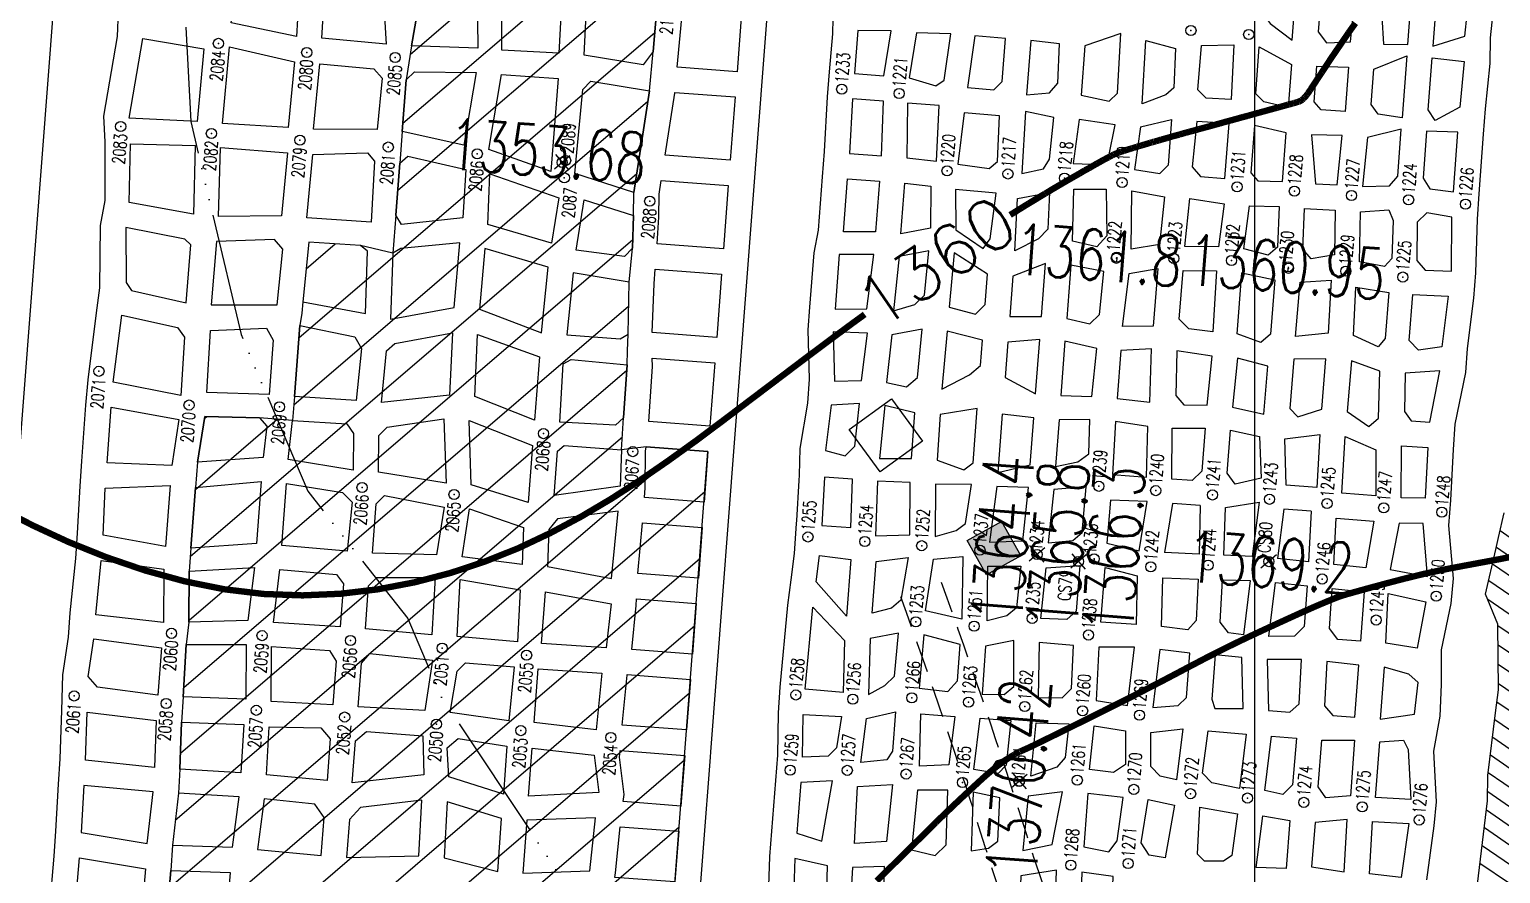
# Model space of a CAD drawing. Header units: inches. Extents: x 10131215 to 10153225, y 3476725 to 3491422.
# Drawn here: x 10139034 to 10140194, y 3485056 to 3485721 of the extents above; entities that cross this region are included whole.
import ezdxf
from ezdxf.enums import TextEntityAlignment as Align

# ---------------------------------------------------------------- set-up
doc = ezdxf.new("R2010")
doc.units = ezdxf.units.IN
doc.header["$LTSCALE"] = 100
doc.header["$MEASUREMENT"] = 0
doc.header["$PDMODE"] = 32
doc.header["$PDSIZE"] = 8
doc.linetypes.add('DASHED2', pattern=[0.375, 0.25, -0.125])
doc.linetypes.add('STREAM', pattern=[1.5, 1, -0.125, 0, -0.125, 0, -0.125, 0, -0.125])
doc.layers.get('0').update_dxf_attribs({"color": 60, "linetype": 'CONTINUOUS'})
for name, color, linetype in [('BUILDINGS', 7, 'CONTINUOUS'), ('ELEVATIONS-UPEER MASON-CONTOURS', 175, 'CONTINUOUS'), ('ELEVATIONS-UPPER MASON-SPOT', 175, 'CONTINUOUS'), ('GRID COORDINATES-VA SOUTH NAD27', 252, 'CONTINUOUS'), ('MINE WORKINGS-ADVANCED-SURVEYED', 7, 'CONTINUOUS'), ('MINE WORKINGS-RETREAT AREA', 4, 'CONTINUOUS'), ('ROADS', 34, 'DASHED2'), ('SPADS-CONTROL SURVEY-LABELS', 230, 'CONTINUOUS'), ('SPADS-CONTROL SURVEY-SYMBOLS', 230, 'CONTINUOUS'), ('SPADS-LABEL', 90, 'CONTINUOUS'), ('SPADS-SYMBOL', 90, 'CONTINUOUS'), ('WATER-SURFACE', 140, 'STREAM')]:
    doc.layers.add(name, color=color, linetype=linetype)
doc.styles.add('LEV', font='SIMPLEX.shx', dxfattribs={"width": 0.7, "height": 40})
doc.styles.add('SP', font='SIMPLEX', dxfattribs={"width": 0.75, "height": 12})

# ---------------------------------------------------------------- blocks, each defined once
blk = doc.blocks.new('*X18')
at = {"color": 0}
for p, q in [((778347.4, 183051.9), (778541.2, 183245.7)), ((778347.4, 182998.9), (778540.7, 183192.1)), ((778348.9, 183106.4), (778400.9, 183158.4)), ((778278.7, 182877.1), (778539.9, 183138.3)), ((778278.7, 182824.1), (778538.6, 183084)), ((778206.5, 182698.8), (778534.2, 183026.5)), ((778209.4, 182648.7), (778535.1, 182974.4)), ((778280.2, 182931.6), (778301.6, 182953.1)), ((778209.3, 182595.5), (778535.8, 182922)), ((778210.7, 182543.9), (778538.3, 182871.6)), ((778210.1, 182437.3), (778585.4, 182812.6)), ((778210.7, 182490.9), (778538.8, 182819)), ((778206.5, 182751.8), (778266.4, 182811.8)), ((778209.2, 182807.6), (778211.3, 182809.7)), ((778210.5, 182384.7), (778606.9, 182781.1)), ((778211.1, 182332.2), (778607, 182728.1)), ((778211.8, 182279.9), (778607, 182675.1)), ((778211.9, 182227), (778607, 182622)), ((778210.9, 182172.9), (778607, 182569)), ((778161.9, 182070.9), (778607, 182516))]:
    blk.add_line(p, q, dxfattribs=at)
blk = doc.blocks.new('*X42')
at = {"color": 0}
for p, q in [((779234.1, 182798.3), (779257.4, 182784.8)), ((779232.1, 182785), (779255.4, 182771.6)), ((779230.1, 182771.7), (779253.4, 182758.3)), ((779228.1, 182758.4), (779257.6, 182741.4)), ((779228.5, 182743.8), (779263.1, 182723.8)), ((779238, 182723.8), (779264.4, 182708.6)), ((779239.3, 182708.6), (779265.8, 182693.4)), ((779240.7, 182693.4), (779267.1, 182678.2)), ((779242, 182678.3), (779267, 182663.8)), ((779241.9, 182663.8), (779266.3, 182649.8)), ((779241.3, 182649.8), (779265.7, 182635.7)), ((779240.7, 182635.7), (779265.1, 182621.6)), ((779240, 182621.6), (779264.4, 182607.6)), ((779239.4, 182607.6), (779265.1, 182592.7)), ((779240.1, 182592.8), (779265.2, 182578.2)), ((779240.2, 182578.3), (779264.6, 182564.2)), ((779239.6, 182564.2), (779264, 182550.1)), ((779238.9, 182550.1), (779263.3, 182536)), ((779238.3, 182536), (779262.7, 182522))]:
    blk.add_line(p, q, dxfattribs=at)
blk = doc.blocks.new('CS')
at = {"layer": 'SPADS-CONTROL SURVEY-SYMBOLS'}
for p, q in [((-5.7, 5.7), (5.7, -5.7)), ((5.7, 5.7), (-5.7, -5.7))]:
    blk.add_line(p, q, dxfattribs=at)
blk.add_circle((0, 0), 4, dxfattribs=at)
blk = doc.blocks.new('SS')
at = {"layer": 'SPADS-CONTROL SURVEY-SYMBOLS'}
blk.add_line((0, 0), (0, -4), dxfattribs=at)
blk.add_circle((0, 0), 4, dxfattribs=at)

msp = doc.modelspace()

# ---------------------------------------------------------------- linework, layer by layer
at = {"layer": 'BUILDINGS'}
for points in [[(10139704.6, 3485372.3), (10139680.3, 3485405.7), (10139713.7, 3485430), (10139738, 3485396.6)], [(10139788.4, 3485291.2), (10139773.3, 3485318.2), (10139800.3, 3485333.3), (10139815.4, 3485306.3)]]:
    msp.add_lwpolyline(points, close=True, dxfattribs=at)
msp.add_solid([(10139773.3, 3485318.2), (10139800.3, 3485333.3), (10139788.4, 3485291.2), (10139815.4, 3485306.3)], dxfattribs=at)
at = {"layer": 'ELEVATIONS-UPEER MASON-CONTOURS', "const_width": 5}
for points in [[(10135978.9, 3483263.2, 0), (10135880.2, 3483248.3, 0.000547)], [(10136147.8, 3483288.5, 0.000001), (10135988.5, 3483264.7, 0.000023)], [(10139638.8, 3483431.7, 0.000001), (10139693.5, 3483463.7, 0.000011)], [(10138804.9, 3484318.7, 0.000002), (10138743.6, 3484310, 0.000372)], [(10137627.4, 3484110.1, -0.000002), (10137623.4, 3484107.9, 0), (10137609.7, 3484100.7, -0.000133)], [(10140079.2, 3485725.8, 0.002396), (10140076.9, 3485722.6, 0.001265), (10140073.7, 3485718.1, 0.001718), (10140071.4, 3485714.7, 0.000933), (10140068.2, 3485710.1, 0.00128), (10140065.9, 3485706.7, 0.000683), (10140062.7, 3485702, 0.000975), (10140060.5, 3485698.8, 0.00047), (10140057.4, 3485694.1, 0.00075), (10140055.5, 3485691.2, 0.000253), (10140052.8, 3485687.1, 0.000384), (10140051, 3485684.4, 0.000257), (10140049.5, 3485682.2, -0.000168), (10140047.2, 3485678.6, -0.000412), (10140046.2, 3485677.1, -0.000209), (10140044.2, 3485674.1, -0.004036), (10140043.4, 3485672.8, -0.002183), (10140041.8, 3485670.6, -0.009868), (10140041.1, 3485669.5, -0.006929), (10140039.9, 3485668.1, -0.018339), (10140039.1, 3485667.2, -0.016088), (10140038.2, 3485666.2, -0.025146), (10140037.4, 3485665.5, -0.026075), (10140036.6, 3485665, -0.021038), (10140035.6, 3485664.4, -0.025273), (10140034.7, 3485664, -0.008767), (10140033.4, 3485663.6, -0.013424), (10140032.5, 3485663.3, -0.000916), (10140030.7, 3485662.8, -0.001869), (10140029.8, 3485662.5, -0.000001), (10140026.8, 3485661.7, -0.000005), (10140026.3, 3485661.6), (10140022.1, 3485660.4, -0.000004), (10140020.2, 3485659.9, -0.000003), (10140017.4, 3485659.1, -0.000005), (10140015.1, 3485658.5, -0.000004), (10140012.1, 3485657.7, -0.000006), (10140009.6, 3485657, -0.000005), (10140006.4, 3485656.1, -0.000006), (10140003.7, 3485655.4, -0.000005), (10140000.4, 3485654.5, -0.000007), (10139997.3, 3485653.6, -0.000007), (10139994.1, 3485652.7, -0.000008), (10139990.5, 3485651.8, -0.00001), (10139987.7, 3485651, -0.000006), (10139984.5, 3485650.1, 0.000003), (10139981.2, 3485649.2, 0.000003), (10139978.5, 3485648.5, 0.000002), (10139974.8, 3485647.5, 0.000025), (10139972.5, 3485646.8, 0.000013), (10139968.4, 3485645.7, 0.000038), (10139965.9, 3485645, 0.000026), (10139962.2, 3485644, 0.000055), (10139959.7, 3485643.3, 0.00004), (10139956.2, 3485642.4, 0.000076), (10139953.8, 3485641.7, 0.000057), (10139950.5, 3485640.8, 0.000105), (10139948.2, 3485640.2, 0.000082), (10139945.3, 3485639.4, 0.000147), (10139943.1, 3485638.8, 0.000124), (10139940.5, 3485638, 0.000196), (10139938.5, 3485637.5, 0.000172), (10139936.2, 3485636.9, 0.000234), (10139934.4, 3485636.4, 0.000217), (10139932.5, 3485635.8, 0.000272), (10139930.8, 3485635.3, 0.000263), (10139929, 3485634.8, 0.000304), (10139927.5, 3485634.4, 0.000305), (10139926, 3485634, 0.000317), (10139924.5, 3485633.5, 0.000333), (10139923.1, 3485633.1, 0.000304), (10139921.7, 3485632.7, 0.000338), (10139920.4, 3485632.4, 0.00026), (10139919, 3485631.9, 0.0003), (10139917.7, 3485631.6, 0.000203), (10139916.4, 3485631.2, 0.00021), (10139915.1, 3485630.8, 0.000193), (10139913.8, 3485630.4, 0.000188), (10139912.4, 3485630, 0.000263), (10139911.1, 3485629.6, 0.00022), (10139909.7, 3485629.2, 0.000334), (10139908.4, 3485628.8, 0.000272), (10139906.9, 3485628.4, 0.000411), (10139905.7, 3485628, 0.000336), (10139904.2, 3485627.5, 0.000516), (10139903, 3485627.2, 0.00042), (10139901.6, 3485626.7, 0.000661), (10139900.5, 3485626.4, 0.000534), (10139899.1, 3485626, 0.000875), (10139898.2, 3485625.7, 0.000566), (10139896.8, 3485625.2, 0.001335), (10139896.1, 3485625, 0.00069), (10139894.7, 3485624.6, 0.002971), (10139893.9, 3485624.3, 0.002122), (10139892.8, 3485623.9, 0.006939), (10139892, 3485623.6, 0.005148), (10139891, 3485623.2, 0.006722), (10139890, 3485622.8, 0.005868), (10139888.8, 3485622.3, 0.004398), (10139887.5, 3485621.6, 0.004552), (10139886.2, 3485621, 0.00252), (10139884.4, 3485620, 0.002961), (10139882.9, 3485619.2, 0.001394), (10139880.4, 3485617.9, 0.001783), (10139878.5, 3485616.8, 0.00076), (10139875.4, 3485615.1, 0.000962), (10139872.9, 3485613.7, 0.000472), (10139869.5, 3485611.7, 0.000442), (10139865.8, 3485609.7, 0.000539), (10139861.9, 3485607.4, 0.000435), (10139857, 3485604.6, 0.000976), (10139852.8, 3485602.2, 0.000666), (10139846.6, 3485598.6, 0.001186), (10139841.5, 3485595.6, 0.000877), (10139834.7, 3485591.5, 0.001313), (10139834.5, 3485591.4, 0.00002), (10139821.5, 3485583.6, 0.00246), (10139816.5, 3485580.5, 0.001292), (10139807.1, 3485574.7)], [(10138738.7, 3484588.5, -0.000001), (10138730.5, 3484585.1, -0.00003)], [(10139736.4, 3483488.8, -0.000003), (10139816.9, 3483535.8, -0.000201)], [(10140250.1, 3485315.5, -0.010002), (10140163.5, 3485298.2, 0.01875), (10140117.5, 3485288.2, 0.006029), (10140072.4, 3485276, 0.027531), (10140062.7, 3485272.7, 0.006446), (10140046, 3485265.7, 0.004613), (10140022.9, 3485255.3, 0.001014), (10140001.4, 3485245.4, 0.002324), (10139992, 3485241, 0.011622), (10139949, 3485219.3, -0.007255), (10139880.2, 3485183.9, -0.00191), (10139825, 3485156.7, -0.011232), (10139815.5, 3485152.4, -0.000633), (10139814.9, 3485152.1, 0.004001), (10139814.8, 3485152.1, 0.0001), (10139814.8, 3485152.1, 0.00399), (10139814.8, 3485152.1, 0.000303), (10139814.8, 3485152.1, 0.000101), (10139814.7, 3485152, 0.000485), (10139814.7, 3485152, 0.000038), (10139814.7, 3485152, 0.006395), (10139814.4, 3485151.9, 0.002445), (10139813.8, 3485151.6, 0.005789), (10139812.7, 3485151, 0.003812), (10139811, 3485150, 0.000884), (10139810.4, 3485149.7, 0.000884), (10139809.7, 3485149.3, 0.003247), (10139808.9, 3485148.8, 0.001591), (10139807.2, 3485147.8, 0.007021), (10139805.8, 3485146.9, 0.004657), (10139803.6, 3485145.5, 0.007954), (10139801.7, 3485144.2, 0.005627), (10139799, 3485142.2, 0.005299), (10139796.2, 3485140.1, 0.00631), (10139793.9, 3485138.2, 0.004183), (10139790.9, 3485135.7, 0.00483), (10139788.3, 3485133.5, 0.001618), (10139784.7, 3485130.3, 0.002125), (10139782, 3485127.8, 0.000888), (10139779.3, 3485125.3, 0.000672), (10139775.8, 3485122.1, 0.002024), (10139766.9, 3485113.8, 0.002122), (10139758.5, 3485105.8, 0.001122), (10139751.8, 3485099.4, 0.002328), (10139748.6, 3485096.2, 0.000136), (10139742.7, 3485090.4, 0.000112), (10139735.6, 3485083.4, 0.0001), (10139721.6, 3485069.6, -0.000239), (10139715.7, 3485063.8, -0.000256), (10139714.3, 3485062.4, -0.000029), (10139701.9, 3485050.2, -0.000284)]]:
    msp.add_lwpolyline(points, format="xyb", dxfattribs=at)
msp.add_lwpolyline([(10139692.5, 3485496.4), (10139683, 3485489.5), (10139663.1, 3485474.8), (10139642.8, 3485459.6), (10139622.3, 3485444.1), (10139601.5, 3485428.4), (10139580.5, 3485412.5), (10139559.2, 3485396.6), (10139537.5, 3485381), (10139515.3, 3485365.7), (10139492.5, 3485351), (10139469, 3485337.1), (10139444.6, 3485324.1), (10139419.4, 3485312.2), (10139393.1, 3485301.7), (10139365.9, 3485292.7), (10139337.9, 3485285.4), (10139309.1, 3485279.9), (10139279.6, 3485276.4), (10139249.5, 3485275.1), (10139218.9, 3485276.2), (10139187.9, 3485279.9), (10139156.6, 3485286.2), (10139125.5, 3485294.7), (10139094.8, 3485305.2), (10139065, 3485317.2), (10139036.7, 3485330.3), (10139010.1, 3485344.1)], dxfattribs=at)
at = {"layer": 'GRID COORDINATES-VA SOUTH NAD27'}
msp.add_line((10140000, 3476730), (10140000, 3490730), dxfattribs=at)
at = {"layer": 'MINE WORKINGS-ADVANCED-SURVEYED'}
for points in [[(10139160.3, 3486444.1), (10139107.5, 3486448.1), (10139101.8, 3486374.6), (10139085.5, 3486161.3), (10139020.9, 3485317.8)], [(10140189, 3485748.9), (10140185.4, 3485714.1), (10140185, 3485694.1), (10140181.4, 3485658.3), (10140179.9, 3485638.3), (10140176.5, 3485591.4), (10140175.1, 3485571.5), (10140173.8, 3485529.1), (10140172.3, 3485509.1), (10140167.2, 3485469.4), (10140165.8, 3485450.5), (10140157.6, 3485410), (10140156.1, 3485390), (10140154, 3485350.1), (10140152.5, 3485330.1), (10140156.1, 3485288.5), (10140154.5, 3485268.6), (10140146.7, 3485232.1), (10140146.7, 3485205), (10140145.8, 3485180), (10140140.6, 3485152.3), (10140142.9, 3485112.5), (10140141.1, 3485093.6), (10140135.2, 3485051)], [(10140185.7, 3484875.7), (10140161.4, 3484892.3), (10140163.5, 3484939.6), (10140165.2, 3484960.9), (10140166.9, 3484973.5), (10140173.2, 3485021.4), (10140174.5, 3485041.2), (10140183.3, 3485113.2), (10140183.6, 3485133.2), (10140189.6, 3485182.6), (10140191.9, 3485200.8), (10140191.4, 3485252.5), (10140181.8, 3485276.1), (10140189.8, 3485311.2), (10140192, 3485320.8), (10140196.4, 3485340)]]:
    msp.add_lwpolyline(points, dxfattribs=at)
at = {"layer": 'MINE WORKINGS-ADVANCED-SURVEYED', "flags": 128}
for points in [[(10139600.9, 3486439.1), (10139669.1, 3486433.9), (10139570.9, 3485151.8), (10139570.6, 3485147.6), (10139554.2, 3484933.4), (10139547.6, 3484847.4), (10139506.5, 3484309.8), (10139486.5, 3484311.4), (10139436.4, 3484315.2)], [(10139050.3, 3485029.7), (10139053.8, 3485069.6), (10139055, 3485089.5), (10139057.3, 3485126.5), (10139058.5, 3485146.4), (10139059.8, 3485184.4), (10139060.5, 3485212.4), (10139065.1, 3485242.3), (10139066.5, 3485261.3), (10139070.8, 3485304.1), (10139072.3, 3485324), (10139074.2, 3485361), (10139075.7, 3485380.9), (10139078.7, 3485424.9), (10139080.5, 3485444.9), (10139087.2, 3485497.5), (10139089.9, 3485517.3), (10139090.3, 3485566.5), (10139094, 3485586.2), (10139094.1, 3485632.4), (10139092.9, 3485652.6), (10139103.8, 3485715.2), (10139104.4, 3485735.2)], [(10139549.3, 3485741), (10139595.7, 3485737.4), (10139591.9, 3485687.5), (10139544.8, 3485691.2)], [(10139544.8, 3485691.2), (10139548.8, 3485735.4), (10139549.3, 3485741)], [(10139667.6, 3485741.5), (10139667.2, 3485717.3), (10139664.4, 3485687.5), (10139662.9, 3485667.6), (10139660.6, 3485624.7), (10139659, 3485604.7), (10139655.8, 3485562.8), (10139652.4, 3485545), (10139649.1, 3485502.2), (10139647.7, 3485484.2), (10139648.7, 3485445.3), (10139647.3, 3485426.4), (10139641.5, 3485390.7), (10139640.9, 3485369.7), (10139640.6, 3485365.7), (10139638.8, 3485334), (10139638.6, 3485331.8), (10139636.8, 3485308.1), (10139634.2, 3485287.3), (10139631.7, 3485267.4), (10139625.7, 3485202.7), (10139624.2, 3485182.7), (10139623.7, 3485149.3), (10139622.1, 3485129.4), (10139619.1, 3485089.5), (10139617.5, 3485069.5), (10139617.5, 3485069.1), (10139616.1, 3485031.2)], [(10139542.9, 3485671.2), (10139590.4, 3485667.6), (10139586.5, 3485617.8), (10139535.3, 3485621.7)], [(10139535.3, 3485621.7), (10139542.9, 3485670.7), (10139542.9, 3485671.2)], [(10139909.7, 3485644.2), (10139905.2, 3485610.5), (10139925.1, 3485607.4)], [(10139909.7, 3485644.2), (10139934.3, 3485649.8), (10139931.6, 3485613.9), (10139925.1, 3485607.4)], [(10139532.2, 3485601.9), (10139585, 3485597.8), (10139581.2, 3485548), (10139528.9, 3485552)], [(10139528.9, 3485552), (10139530.3, 3485573), (10139530.5, 3485591), (10139532.2, 3485601.9)], [(10139527.5, 3485532), (10139579.7, 3485528), (10139575.9, 3485478.2), (10139525, 3485482)], [(10139525, 3485482), (10139526.7, 3485520.4), (10139527.5, 3485532)], [(10139525.1, 3485462), (10139574.3, 3485458.2), (10139570.5, 3485408.4), (10139522.4, 3485412)], [(10139522.4, 3485412), (10139525.3, 3485455.3), (10139525.1, 3485462)], [(10139520.2, 3485392.1), (10139569, 3485388.4), (10139565.9, 3485348.5), (10139519, 3485352.1)], [(10139519, 3485352.1), (10139519.6, 3485359.7), (10139519.8, 3485388.6), (10139520.2, 3485392.1)], [(10139956.9, 3485346), (10139935, 3485347.5), (10139928.8, 3485308.8)], [(10139956.9, 3485346), (10139956, 3485307.6), (10139928.8, 3485308.8)], [(10139997.8, 3485305.8), (10139975.6, 3485306.7), (10139976.9, 3485344.4)], [(10139976.9, 3485344.4), (10140003.3, 3485348.5), (10139997.8, 3485305.8)], [(10140044.3, 3485341.4), (10140022.9, 3485342.9), (10140017.7, 3485304.2)], [(10140044.3, 3485341.4), (10140042.3, 3485301.6), (10140017.7, 3485304.2)], [(10139517.4, 3485332.2), (10139564.4, 3485328.6), (10139561.4, 3485288.7), (10139513.6, 3485292.4)], [(10139513.6, 3485292.4), (10139517.4, 3485332.2)], [(10140087.5, 3485296.9), (10140062.2, 3485299.5), (10140063.9, 3485335.8)], [(10140063.9, 3485335.8), (10140093.6, 3485333.6), (10140087.5, 3485296.9)], [(10139953.8, 3485255.4), (10139947.2, 3485247.9), (10139926.4, 3485250.6), (10139927.3, 3485288.8)], [(10139927.3, 3485288.8), (10139955.2, 3485288), (10139953.8, 3485255.4)], [(10139972.7, 3485254), (10139974.5, 3485287.4), (10139996.3, 3485286.8)], [(10139996.3, 3485286.8), (10139991.1, 3485244.1), (10139979.1, 3485245.5), (10139972.7, 3485254)], [(10140038.9, 3485250.5), (10140031.3, 3485243.1), (10140011, 3485242.6), (10140016.3, 3485285.3)], [(10140016.3, 3485285.3), (10140041.1, 3485282.7), (10140038.9, 3485250.5)], [(10140058.8, 3485248.9), (10140060.9, 3485280.6), (10140086.1, 3485277.9)], [(10139512.7, 3485272.4), (10139559.8, 3485268.8), (10139556.8, 3485228.9), (10139508.9, 3485232.5)], [(10139508.9, 3485232.5), (10139512.5, 3485267), (10139512.7, 3485272.4)], [(10140086.1, 3485277.9), (10140083.2, 3485239), (10140065.2, 3485240.3), (10140058.8, 3485248.9)], [(10139505.4, 3485212.8), (10139555.2, 3485208.9), (10139552.2, 3485169.1), (10139501.4, 3485172.9)], [(10139501.4, 3485172.9), (10139505.3, 3485212.3), (10139505.4, 3485212.8)], [(10139502.2, 3485112.7), (10139502.9, 3485118.2), (10139499.3, 3485147.6), (10139499.7, 3485153)], [(10139499.7, 3485153), (10139550.7, 3485149.1), (10139547.6, 3485109.2), (10139502.2, 3485112.7)], [(10139499.8, 3485092.8), (10139546.1, 3485089.3), (10139543, 3485049.4), (10139495.7, 3485053)], [(10139495.7, 3485053), (10139496, 3485056.5), (10139499.8, 3485092.8)]]:
    msp.add_lwpolyline(points, dxfattribs=at)
for points in [[(10139193.4, 3485726), (10139198.6, 3485766.7), (10139248, 3485770.2), (10139244.8, 3485715.3)], [(10139264.7, 3485713.8), (10139268.4, 3485774.7), (10139312.3, 3485761.7), (10139315.3, 3485709.3)], [(10139335.3, 3485707.8), (10139344.2, 3485759.2), (10139387.2, 3485750.1), (10139387.7, 3485706)], [(10140007.9, 3485764.9), (10140006.4, 3485732.9), (10140011.9, 3485725.5), (10140029.4, 3485712.3), (10140033.3, 3485763.2)], [(10140053.3, 3485761.6), (10140049.9, 3485718.8), (10140056.3, 3485710.2), (10140075.4, 3485711.1), (10140080.1, 3485759.8)], [(10140104, 3485758), (10140098.6, 3485752.4), (10140101.3, 3485709.1), (10140120.4, 3485709), (10140123.6, 3485750.9), (10140119, 3485757.2)], [(10139406.6, 3485704.5), (10139406.6, 3485742.6), (10139412.1, 3485748.2), (10139453.5, 3485741), (10139451.5, 3485702.1)], [(10140143.9, 3485755.3), (10140140.3, 3485707.5), (10140165.5, 3485715.6), (10140169, 3485750.4)], [(10139471.4, 3485700.5), (10139472.9, 3485732.5), (10139480.4, 3485737.9), (10139528.8, 3485737.2), (10139525.8, 3485703.4), (10139517.8, 3485693)], [(10139166.5, 3485648.3), (10139112.8, 3485650.8), (10139123.7, 3485713.6), (10139171.8, 3485705.6)], [(10139687, 3485719.9), (10139684.4, 3485686), (10139707.7, 3485684.3), (10139713.3, 3485719.6)], [(10139733.3, 3485718.1), (10139727.6, 3485682.7), (10139748.6, 3485676.3), (10139755.1, 3485680.8), (10139760.5, 3485717.4)], [(10139779.4, 3485715.7), (10139773.6, 3485675), (10139794.3, 3485673.2), (10139800.8, 3485679.8), (10139803.4, 3485713.7)], [(10139823.4, 3485712.2), (10139820.1, 3485669.3), (10139838.1, 3485670.9), (10139844.6, 3485678.4), (10139846, 3485709.4)], [(10139894.2, 3485717.6), (10139865.9, 3485707.9), (10139863, 3485669), (10139885.2, 3485664.2), (10139891.7, 3485670.7)], [(10139913.9, 3485712.1), (10139937.5, 3485705.8), (10139936.2, 3485674.8), (10139929.8, 3485669.2), (10139911.1, 3485662.2)], [(10139238.3, 3485643.7), (10139186.4, 3485646.6), (10139192, 3485707), (10139243.2, 3485695.3)], [(10139983.5, 3485708.6), (10139981.2, 3485665.7), (10139961.7, 3485666.8), (10139955.1, 3485673.3), (10139957.8, 3485708.2)], [(10140028.9, 3485693.3), (10140026.2, 3485659.4), (10140007.1, 3485663.7), (10140000.6, 3485670.2), (10140003.4, 3485707.1)], [(10140119.7, 3485700), (10140116, 3485651.1), (10140097.1, 3485654.2), (10140091.6, 3485661.7), (10140093.8, 3485689.6)], [(10140165, 3485695.5), (10140161.4, 3485659.7), (10140141.9, 3485649.2), (10140136.6, 3485657.6), (10140139.7, 3485698.5)], [(10139308.2, 3485642), (10139258.2, 3485642.2), (10139263.2, 3485693.8), (10139305.8, 3485689.9), (10139312.3, 3485682.4)], [(10139376.6, 3485629.6), (10139328.1, 3485640.4), (10139331.2, 3485681), (10139337.7, 3485687.5), (10139386.2, 3485687)], [(10140073.8, 3485691.1), (10140071.2, 3485656.2), (10140052.2, 3485657.4), (10140046.6, 3485663.8), (10140048.8, 3485691.8)], [(10139445.2, 3485608.9), (10139396.4, 3485626.2), (10139406.2, 3485685.4), (10139450.9, 3485682.1)], [(10139510.6, 3485592.3), (10139464.1, 3485607.3), (10139470.3, 3485673.5), (10139476.8, 3485680), (10139523, 3485672.5)], [(10139682.8, 3485666.1), (10139680.5, 3485623.1), (10139705.8, 3485621.2), (10139707.2, 3485664.2)], [(10139726.1, 3485662.8), (10139725.7, 3485619.7), (10139749, 3485617), (10139751.2, 3485661)], [(10139770.8, 3485655.2), (10139766, 3485614.6), (10139790.7, 3485611.3), (10139797.1, 3485616.9), (10139798.8, 3485652.8)], [(10139819.1, 3485656.3), (10139816.4, 3485607.4), (10139833.5, 3485610.9), (10139838.1, 3485618.6), (10139841.6, 3485651.5)], [(10139861.5, 3485650), (10139856.9, 3485615.1), (10139878.4, 3485614.5), (10139884.9, 3485621.1), (10139889.8, 3485645.8)], [(10139954.3, 3485648.3), (10139950.6, 3485612.5), (10139957, 3485605), (10139976.4, 3485603.5), (10139979.7, 3485646.7)], [(10139999.6, 3485645.2), (10139996.8, 3485608), (10140002.3, 3485601.5), (10140021.7, 3485601.1), (10140024.7, 3485639.5)], [(10140088.6, 3485635.8), (10140084.7, 3485597), (10140106, 3485597.7), (10140112.6, 3485605.3), (10140115.3, 3485642.2)], [(10140135.3, 3485640.7), (10140132.5, 3485603.8), (10140137.9, 3485595.3), (10140156.6, 3485592.9), (10140160, 3485639.8)], [(10139112.9, 3485584.5), (10139114, 3485630.6), (10139164.9, 3485629.3), (10139163.5, 3485575.3)], [(10140044.6, 3485637.9), (10140047.6, 3485599.1), (10140064.7, 3485598.5), (10140068.7, 3485637.3)], [(10139183.4, 3485573.6), (10139184.9, 3485627.7), (10139237.7, 3485623.7), (10139232.9, 3485573.9)], [(10139252.9, 3485572.4), (10139257.7, 3485622.2), (10139300.7, 3485623.5), (10139306.3, 3485617), (10139303.6, 3485569.1)], [(10139327.5, 3485567.2), (10139323, 3485574.6), (10139326.2, 3485615.5), (10139332.6, 3485621), (10139378.3, 3485610.4), (10139375.7, 3485572.5)], [(10139395.4, 3485567.2), (10139397.1, 3485607.1), (10139451.5, 3485588.3), (10139445.6, 3485552.5)], [(10139704.2, 3485601.3), (10139701.1, 3485561.4), (10139675.7, 3485561.3), (10139679, 3485603.2)], [(10139744.6, 3485597.3), (10139744.3, 3485564.4), (10139721, 3485559.9), (10139724.1, 3485599.7)], [(10139764.1, 3485594.7), (10139764.2, 3485563), (10139785.8, 3485548.3), (10139791.4, 3485555.9), (10139796, 3485591.9)], [(10139882.9, 3485595.1), (10139883.2, 3485558.2), (10139875.5, 3485549.7), (10139856.3, 3485554), (10139857.4, 3485595)], [(10139928.7, 3485589.1), (10139924.9, 3485551.4), (10139902.4, 3485547.7), (10139902.9, 3485593.6)], [(10139465.2, 3485546.9), (10139471.5, 3485586.7), (10139510.3, 3485574.3), (10139509.6, 3485548.6), (10139503.1, 3485542)], [(10139838.1, 3485592.5), (10139836.9, 3485563.5), (10139829.4, 3485556), (10139810.8, 3485546.4), (10139812.9, 3485587.6)], [(10139975.8, 3485583.5), (10139971.3, 3485549.6), (10139944.8, 3485549.9), (10139948.7, 3485587.6)], [(10140019.1, 3485581.3), (10140017.9, 3485549.4), (10140010.3, 3485543), (10139991.3, 3485548), (10139995.8, 3485582)], [(10140063.2, 3485578.6), (10140062.6, 3485543.3), (10140044.2, 3485540.2), (10140037.8, 3485547.8), (10140039.1, 3485579.7)], [(10140105.5, 3485578.7), (10140108.9, 3485570.4), (10140107.8, 3485540.5), (10140102.2, 3485534), (10140082.3, 3485537.7), (10140083.1, 3485577.1)], [(10140135.4, 3485576.5), (10140127.9, 3485569), (10140127.7, 3485538.9), (10140134.1, 3485531.3), (10140154.8, 3485530.5), (10140155.1, 3485572.9)], [(10139157.7, 3485505.5), (10139161.5, 3485551.3), (10139156.8, 3485555.7), (10139110.2, 3485564.7), (10139110.4, 3485521.5), (10139114.8, 3485515.1)], [(10139229.6, 3485504), (10139233.9, 3485547.8), (10139227.5, 3485555.3), (10139181.8, 3485553.7), (10139177.6, 3485503.8)], [(10139299, 3485497.2), (10139300.8, 3485546.2), (10139295.1, 3485550.7), (10139254.4, 3485553.2), (10139249.8, 3485506.4)], [(10139368.9, 3485501.8), (10139373.4, 3485552.7), (10139327, 3485548.2), (10139320.7, 3485544.7), (10139318.7, 3485492.7)], [(10139437.8, 3485481.9), (10139443, 3485533.6), (10139393.1, 3485548.3), (10139388.9, 3485500.5)], [(10139672.4, 3485543.5), (10139669.1, 3485500.6), (10139694.3, 3485500.8), (10139699.7, 3485543.5)], [(10139719.6, 3485541.9), (10139715.2, 3485499.1), (10139732, 3485504.1), (10139739.6, 3485511.6), (10139743, 3485546.5)], [(10139763, 3485545), (10139759, 3485502.2), (10139779.9, 3485496.6), (10139787.5, 3485504.1), (10139789.3, 3485528)], [(10139809.2, 3485526.5), (10139806.8, 3485494.6), (10139831.7, 3485494.7), (10139834.9, 3485536.6)], [(10139499.7, 3485477.1), (10139506, 3485480.7), (10139506.8, 3485521.7), (10139462.7, 3485529), (10139457.8, 3485480.3)], [(10139854.9, 3485535.1), (10139851.7, 3485493.2), (10139869.8, 3485488.9), (10139877.4, 3485496.4), (10139881, 3485530.3)], [(10139923.4, 3485532.5), (10139919.9, 3485487.1), (10139895.7, 3485486.9), (10139901, 3485528.7)], [(10139969.8, 3485530.7), (10139966.9, 3485482.6), (10139947.8, 3485485), (10139940.4, 3485492.6), (10139943.4, 3485530.9)], [(10140015.7, 3485523.5), (10140012.2, 3485480.7), (10140004.6, 3485474.3), (10139985.9, 3485481.1), (10139989.8, 3485529.1)], [(10140060, 3485523.4), (10140057.6, 3485481.5), (10140032.1, 3485479), (10140035.7, 3485521.9)], [(10140105.5, 3485513.6), (10140102.5, 3485477.4), (10140097, 3485470.8), (10140077.6, 3485479.8), (10140079.6, 3485517.8)], [(10140152.3, 3485510.7), (10140147.3, 3485470.9), (10140128.9, 3485468.2), (10140121.5, 3485475.8), (10140124.5, 3485512)], [(10139100.4, 3485443.1), (10139107.1, 3485495.7), (10139151.1, 3485486), (10139156.5, 3485478.5), (10139153.7, 3485432.6)], [(10139174, 3485434.9), (10139177, 3485483.8), (10139221.2, 3485485.5), (10139226.4, 3485476.1), (10139223.2, 3485433.2)], [(10139243.1, 3485431.7), (10139247.4, 3485487.6), (10139290.6, 3485478.8), (10139295.9, 3485469.4), (10139291.7, 3485428.6)], [(10139311.7, 3485427), (10139315.8, 3485467.8), (10139322.3, 3485473.4), (10139367.6, 3485481.9), (10139365.2, 3485432.9)], [(10139385.2, 3485431.6), (10139387.5, 3485480.5), (10139436.3, 3485462.9), (10139432.3, 3485413.1)], [(10139667.7, 3485482.7), (10139668.7, 3485443.8), (10139689.9, 3485444.3), (10139694.8, 3485481.7)], [(10139713.8, 3485480.2), (10139709.8, 3485442.7), (10139725.5, 3485439.4), (10139734, 3485446.8), (10139737.7, 3485484.7)], [(10139757.6, 3485483.3), (10139753.4, 3485437.5), (10139775.2, 3485448.8), (10139783.8, 3485456.2), (10139785.3, 3485476.1)], [(10139805.3, 3485474.6), (10139803.1, 3485446.7), (10139827.1, 3485433.9), (10139830.4, 3485476.7)], [(10139850.3, 3485475.2), (10139847.1, 3485432.4), (10139871.4, 3485431.6), (10139875.3, 3485469.4)], [(10139894.3, 3485468), (10139891.4, 3485430.1), (10139917.2, 3485427.2), (10139918.5, 3485469.2)], [(10139938.4, 3485467.6), (10139937.7, 3485432.6), (10139944.1, 3485425.1), (10139962.3, 3485424.8), (10139966.4, 3485463.6)], [(10139452.2, 3485411.5), (10139454.9, 3485457.4), (10139461.2, 3485460.9), (10139505.4, 3485456.7), (10139502.5, 3485414.8), (10139496.1, 3485409.2)], [(10139986.3, 3485462), (10139982.2, 3485423.2), (10140007, 3485417.9), (10140010.1, 3485455.7)], [(10140030.7, 3485461.1), (10140027.5, 3485422.2), (10140033.9, 3485415.7), (10140052.8, 3485421.7), (10140056, 3485461.5)], [(10140076, 3485459.9), (10140072.7, 3485420), (10140089.8, 3485408.2), (10140097.3, 3485414.6), (10140098.4, 3485451.6)], [(10140118.3, 3485450), (10140117.8, 3485419.9), (10140123.2, 3485412.5), (10140137.7, 3485411.5), (10140145.8, 3485452)], [(10139146.4, 3485377.5), (10139095.6, 3485379.4), (10139098.7, 3485423.2), (10139152.1, 3485413.6)], [(10139666.2, 3485424.9), (10139661.5, 3485389.2), (10139677.2, 3485385.1), (10139684.8, 3485392.5), (10139688.5, 3485426.3)], [(10139708.4, 3485424.7), (10139704.1, 3485382.9), (10139729.5, 3485383), (10139732.1, 3485418.9)], [(10139752, 3485417.5), (10139749.5, 3485381.6), (10139770.5, 3485374), (10139777.9, 3485379.4), (10139781.2, 3485422.3)], [(10139218.4, 3485383.8), (10139166.7, 3485380), (10139172.4, 3485416), (10139215.7, 3485414.8), (10139221.3, 3485408.3)], [(10139289.5, 3485373.6), (10139238.3, 3485382.2), (10139241.7, 3485412.8), (10139284.3, 3485410.1), (10139289.7, 3485402.7)], [(10139362.6, 3485363.6), (10139309.4, 3485372.1), (10139309.7, 3485401.1), (10139316.2, 3485407.6), (10139360.9, 3485414.2)], [(10139427.3, 3485348.3), (10139382.5, 3485362.1), (10139380.9, 3485412.8), (10139430.7, 3485393.2)], [(10139800.9, 3485417.8), (10139797.4, 3485371.9), (10139822.9, 3485378), (10139825.7, 3485414.9)], [(10139845.7, 3485413.4), (10139842.9, 3485376.5), (10139860.5, 3485380.3), (10139869, 3485386.7), (10139870, 3485413.7)], [(10139890, 3485412.1), (10139887.8, 3485370.2), (10139914.6, 3485368.2), (10139915.7, 3485408.2)], [(10139960.8, 3485406.8), (10139958.1, 3485373), (10139950.5, 3485365.5), (10139934.5, 3485366.6), (10139934.7, 3485406.7)], [(10140003.6, 3485400.1), (10140004.9, 3485367.4), (10139984.4, 3485362.8), (10139978, 3485371.3), (10139980.8, 3485405.2)], [(10140051.2, 3485401.7), (10140048.8, 3485360.1), (10140024.5, 3485361.8), (10140023.5, 3485398.5)], [(10140095.3, 3485389.7), (10140095.3, 3485353.6), (10140068.5, 3485355.5), (10140071.1, 3485400.1)], [(10139499.7, 3485361.2), (10139447.7, 3485353.7), (10139450.4, 3485388.6), (10139455.7, 3485393.1), (10139500.9, 3485389.8)], [(10140136.2, 3485391.6), (10140134.1, 3485351.6), (10140115.2, 3485351.9), (10140115.6, 3485393)], [(10139161.5, 3485312.2), (10139165.1, 3485360), (10139216.9, 3485364.8), (10139213.2, 3485316)], [(10139233.1, 3485314.4), (10139236.9, 3485363.3), (10139281.1, 3485356.2), (10139288.6, 3485348.6), (10139284.6, 3485309.9)], [(10139681.5, 3485328.5), (10139682.8, 3485366.6), (10139660.8, 3485368.2), (10139658.6, 3485330.2)], [(10139728, 3485322.9), (10139728.2, 3485364), (10139702.7, 3485365), (10139701, 3485322)], [(10139776.6, 3485362.5), (10139748.2, 3485362.6), (10139748, 3485321.5), (10139764.5, 3485326.2), (10139771.9, 3485331.6)], [(10139092.3, 3485322.5), (10139094.1, 3485359.5), (10139145.2, 3485361.6), (10139141.5, 3485313.7)], [(10139304.6, 3485308.4), (10139307.5, 3485347.2), (10139314, 3485353.7), (10139361.1, 3485344.7), (10139355.2, 3485307)], [(10139817.1, 3485318.1), (10139821.6, 3485360.1), (10139796.6, 3485360.9), (10139790.9, 3485317.1)], [(10139856.4, 3485318.2), (10139863.9, 3485324.6), (10139867, 3485360.7), (10139841.5, 3485358.6), (10139837, 3485316.6)], [(10139908.9, 3485310.3), (10139915.1, 3485349.1), (10139886.2, 3485350.2), (10139883.3, 3485316.1)], [(10139422.5, 3485299.5), (10139375.2, 3485305.5), (10139381.1, 3485343.2), (10139423.7, 3485328.5)], [(10139493.1, 3485288.5), (10139498.1, 3485341.3), (10139450.4, 3485335.5), (10139443.7, 3485326.9), (10139442.5, 3485297.9)], [(10140132.6, 3485331.7), (10140113.6, 3485332), (10140106.5, 3485295.5), (10140136.1, 3485290.1)], [(10139656.8, 3485306.6), (10139681.5, 3485303.4), (10139678.1, 3485258.6), (10139654.2, 3485285.8)], [(10139726.7, 3485305), (10139721.1, 3485271.3), (10139713.6, 3485264.9), (10139698.4, 3485261), (10139701.5, 3485301.9)], [(10139769.9, 3485305.7), (10139769.1, 3485256.4), (10139740.5, 3485262.8), (10139746.6, 3485303.5)], [(10139086.5, 3485259.8), (10139090.7, 3485302.6), (10139140.2, 3485295.8), (10139139.9, 3485253.7)], [(10139160, 3485254.1), (10139160.1, 3485294.2), (10139211.7, 3485297), (10139206.5, 3485255.3)], [(10139226.5, 3485253.8), (10139231.7, 3485295.5), (10139276.2, 3485291.5), (10139281.7, 3485284.1), (10139279.1, 3485250.2)], [(10139815.5, 3485298.2), (10139812.1, 3485265.4), (10139804.5, 3485259), (10139789.1, 3485255), (10139789.4, 3485298.2)], [(10139861.9, 3485298.7), (10139859.2, 3485262.6), (10139851.7, 3485256.2), (10139831.4, 3485256.8), (10139835.5, 3485296.7)], [(10139907.3, 3485290.4), (10139906.4, 3485252.1), (10139878.6, 3485254.1), (10139881.9, 3485297.1)], [(10139299, 3485248.7), (10139301.6, 3485282.6), (10139308.1, 3485289.1), (10139353.9, 3485289.1), (10139351.4, 3485244.1)], [(10139371.4, 3485242.6), (10139373.8, 3485287.5), (10139421, 3485279.5), (10139418.9, 3485238.6)], [(10139437.8, 3485237.1), (10139440.9, 3485278), (10139492.6, 3485268.5), (10139488.9, 3485233.7)], [(10140134.6, 3485270.1), (10140127.8, 3485233.5), (10140103.2, 3485237.5), (10140105.1, 3485276.5)], [(10139676.7, 3485239.6), (10139675.5, 3485198.6), (10139645.7, 3485201.2), (10139651.6, 3485265.9)], [(10139135.5, 3485196.4), (10139088, 3485202.7), (10139080.5, 3485211.2), (10139085, 3485240.8), (10139138.4, 3485233.7)], [(10139204.8, 3485193.3), (10139155.4, 3485195.2), (10139157.7, 3485236.3), (10139205.1, 3485236.3)], [(10139273.4, 3485189), (10139224.8, 3485191.6), (10139225, 3485234.8), (10139270.7, 3485231.8), (10139276.1, 3485223.3)], [(10139696.8, 3485241.1), (10139695.5, 3485197.1), (10139708.4, 3485204.1), (10139716, 3485211.5), (10139719.1, 3485245.4)], [(10139739.1, 3485243.9), (10139735.3, 3485202), (10139758.1, 3485199.3), (10139765.7, 3485207.7), (10139767.7, 3485236.5)], [(10139787.7, 3485235.1), (10139785, 3485197.2), (10139802.4, 3485197), (10139809.9, 3485203.4), (10139809.9, 3485239.5)], [(10139829.9, 3485237.9), (10139829.3, 3485194.8), (10139848, 3485194.4), (10139855.5, 3485201.8), (10139857.1, 3485235.7)], [(10139877.1, 3485234.2), (10139874.9, 3485192.3), (10139899.6, 3485188.4), (10139905.1, 3485234.2)], [(10139345.8, 3485184.4), (10139293.4, 3485187.4), (10139296, 3485221.8), (10139302.6, 3485229.3), (10139351.9, 3485224)], [(10139925, 3485232.6), (10139919.6, 3485186.9), (10139939.6, 3485188.3), (10139946.1, 3485194.8), (10139948.8, 3485229.7)], [(10139968.7, 3485228.2), (10139966.1, 3485193.3), (10139968.5, 3485186.1), (10139990.6, 3485185.9), (10139989.7, 3485226.1)], [(10140009.6, 3485224.6), (10140010.6, 3485184.4), (10140027.4, 3485183.2), (10140034.9, 3485189.6), (10140036.8, 3485224.6)], [(10140056.7, 3485223), (10140054.9, 3485188), (10140061.3, 3485180.5), (10140078.8, 3485179.2), (10140081.8, 3485220.1)], [(10139412.1, 3485176.3), (10139365.8, 3485182.9), (10139371.3, 3485215.5), (10139377.8, 3485222), (10139416.3, 3485218.7)], [(10139481, 3485169.1), (10139432, 3485174.9), (10139435.3, 3485217.3), (10139485.4, 3485213.9)], [(10140101.8, 3485218.6), (10140098.7, 3485177.7), (10140125.8, 3485181.5), (10140128.7, 3485206.4), (10140121.2, 3485213)], [(10139078.5, 3485145.2), (10139079.8, 3485183.2), (10139134.2, 3485176.5), (10139132.9, 3485139.5)], [(10139644.1, 3485181.2), (10139674.1, 3485179.6), (10139670.2, 3485155), (10139663.7, 3485148.5), (10139643.6, 3485147.8)], [(10139694, 3485178.1), (10139716.8, 3485183.4), (10139714.5, 3485152.3), (10139710, 3485145.6), (10139689.4, 3485143.5)], [(10139736.8, 3485181.8), (10139763.6, 3485179.8), (10139758.7, 3485141.7), (10139735.6, 3485140.5)], [(10139783.5, 3485178.3), (10139807.7, 3485176.5), (10139804.1, 3485141.3), (10139797.6, 3485134.7), (10139778.5, 3485138.1)], [(10139152.9, 3485138.2), (10139154.2, 3485175.2), (10139203.2, 3485173.3), (10139201, 3485135.4)], [(10139221, 3485133.7), (10139223.1, 3485171.7), (10139264, 3485170.7), (10139271.3, 3485162.1), (10139268.8, 3485129.2)], [(10139288.7, 3485127.6), (10139291.3, 3485160.5), (10139299.9, 3485167.9), (10139344.3, 3485164.5), (10139345, 3485133.9)], [(10139850.4, 3485147.4), (10139843.8, 3485139.9), (10139823.5, 3485132.8), (10139827.6, 3485174.8), (10139853.4, 3485173.9)], [(10139873.4, 3485172.4), (10139898.1, 3485168.5), (10139898.1, 3485141.9), (10139888.6, 3485135.6), (10139869.7, 3485137.9)], [(10139943.2, 3485170), (10139938.1, 3485129.8), (10139925.4, 3485132.8), (10139918, 3485140.3), (10139918, 3485167)], [(10139993.1, 3485165.7), (10139987.8, 3485123), (10139966.1, 3485127.6), (10139958.6, 3485135.2), (10139963.2, 3485168.5)], [(10139364.9, 3485132.3), (10139363.6, 3485155), (10139372.2, 3485162.4), (10139410.6, 3485156.4), (10139407.8, 3485118.5)], [(10139427.7, 3485117), (10139430.5, 3485154.9), (10139479.4, 3485149.2), (10139483, 3485119.8)], [(10140032.7, 3485162.7), (10140029.7, 3485125.8), (10140022.1, 3485118.4), (10140007.8, 3485121.4), (10140013, 3485164.2)], [(10140078.5, 3485161.2), (10140075.2, 3485117.3), (10140056, 3485115.7), (10140049.7, 3485124.2), (10140052.7, 3485161.1)], [(10140095.1, 3485115.8), (10140098.4, 3485159.7), (10140117.2, 3485161.1), (10140120.7, 3485153.8), (10140122.9, 3485114.3)], [(10139127.1, 3485079.7), (10139131.7, 3485120.5), (10139077.2, 3485125.3), (10139075, 3485088.3)], [(10139194.2, 3485076.8), (10139199.5, 3485116.5), (10139151.7, 3485119.3), (10139147.1, 3485078.5)], [(10139667.2, 3485129.1), (10139642.1, 3485127.8), (10139639, 3485087.9), (10139658.6, 3485081.6)], [(10139686.9, 3485124.6), (10139714.4, 3485126.2), (10139709.8, 3485081.4), (10139684.5, 3485079.7)], [(10139734.1, 3485121.6), (10139729.3, 3485074.8), (10139748, 3485070.3), (10139756.7, 3485078.6), (10139758.1, 3485121.6)], [(10139778, 3485120), (10139776.3, 3485074), (10139790.1, 3485076.1), (10139797.5, 3485081.6), (10139799.1, 3485115.6)], [(10139821.3, 3485116.9), (10139817, 3485074.1), (10139840.1, 3485079), (10139848.3, 3485120.5)], [(10139896.1, 3485115.9), (10139868.3, 3485119), (10139865.1, 3485077.1), (10139884.8, 3485073.2), (10139891.5, 3485081.7)], [(10139264.2, 3485070.3), (10139266.5, 3485100.2), (10139259.3, 3485110.8), (10139219.4, 3485114.8), (10139214.1, 3485075.1)], [(10139341.1, 3485070), (10139343.5, 3485113.9), (10139295.2, 3485108.1), (10139286.5, 3485098.7), (10139284.2, 3485068.8)], [(10139403.3, 3485057.6), (10139406.4, 3485099.5), (10139363.4, 3485112.4), (10139361, 3485068.5)], [(10139916, 3485114.4), (10139936.6, 3485109.8), (10139929.3, 3485068.3), (10139916.7, 3485070.6), (10139910.4, 3485080.2)], [(10139956.6, 3485108.3), (10139986.3, 3485103), (10139981.7, 3485070.3), (10139975.3, 3485065.8), (10139960.3, 3485065.9), (10139954.7, 3485071.3)], [(10139476, 3485058.2), (10139480.4, 3485099.9), (10139426.3, 3485098.1), (10139423.2, 3485056.2)], [(10140006.2, 3485101.5), (10140027.5, 3485097.9), (10140024.5, 3485060), (10140001, 3485060.8)], [(10140047.4, 3485096.3), (10140044.7, 3485061.4), (10140070.4, 3485057.5), (10140072.7, 3485098.5)], [(10140092.7, 3485096.9), (10140121.2, 3485095.4), (10140115.3, 3485052.8), (10140090.3, 3485055.9)], [(10139070.3, 3485028.5), (10139073.7, 3485068.4), (10139125.8, 3485059.8), (10139122.6, 3485023.6)], [(10139662.4, 3485032.7), (10139663.1, 3485062.2), (10139637.5, 3485068), (10139636, 3485028.5), (10139656, 3485027.2)], [(10139707.2, 3485029.9), (10139708.2, 3485061.5), (10139683, 3485060.7), (10139680.9, 3485025.3), (10139700.6, 3485023.4)], [(10139142.5, 3485022.3), (10139145.8, 3485058.5), (10139192.5, 3485056.8), (10139189.1, 3485015.2)], [(10139842.5, 3485024.1), (10139843.6, 3485058.7), (10139815.5, 3485054.1), (10139813.9, 3485012.6), (10139836.1, 3485018.6)], [(10139887.1, 3485018.3), (10139888.3, 3485053.8), (10139863.5, 3485057.1), (10139862.3, 3485019.6), (10139880.7, 3485013.8)]]:
    msp.add_lwpolyline(points, close=True, dxfattribs=at)
at = {"layer": 'MINE WORKINGS-RETREAT AREA'}
for points in [[(10139344.2, 3485759.2), (10139335.3, 3485707.8), (10139331.2, 3485681), (10139328.1, 3485640.4), (10139326.2, 3485615.5), (10139323, 3485574.6), (10139320.7, 3485544.7), (10139295.1, 3485550.7), (10139254.4, 3485553.2), (10139249.8, 3485506.4), (10139249, 3485497.4), (10139247.4, 3485487.6), (10139243.1, 3485431.7), (10139241.7, 3485412.8), (10139215.7, 3485414.8), (10139172.4, 3485416), (10139166.7, 3485380), (10139165.1, 3485360), (10139161.5, 3485312.2), (10139160.1, 3485294.2), (10139160, 3485254.1), (10139157.7, 3485236.3), (10139155.4, 3485195.2), (10139154.2, 3485175.2), (10139152.9, 3485138.2), (10139151.7, 3485119.3), (10139147.1, 3485078.5), (10139145.8, 3485058.5), (10139142.5, 3485022.3)], [(10139538.4, 3484989.6), (10139559.8, 3485268.8), (10139569, 3485388.4), (10139520.2, 3485392.1), (10139500.9, 3485389.8), (10139502.5, 3485414.8), (10139505.4, 3485456.7), (10139505.7, 3485467.6), (10139506, 3485480.7), (10139506.8, 3485521.7), (10139509.6, 3485548.6), (10139510.3, 3485574.3), (10139510.6, 3485592.3), (10139523, 3485672.5), (10139525.8, 3485703.4), (10139528.8, 3485737.2)]]:
    msp.add_lwpolyline(points, dxfattribs=at)
at = {"layer": 'ROADS', "flags": 128}
for points in [[(10139752.7, 3485285.6, -0.010525), (10139819.9, 3485086.7, 0.018714), (10139854.6, 3484989.3, -0.003934), (10139881.3, 3484920.6, 0.050756), (10139952.1, 3484779.5, 0.009657), (10140059.1, 3484618.2, -0.010425), (10140116.7, 3484531.2, -0.011865), (10140183.6, 3484419.4, -0.017421), (10140238.7, 3484313.8, 0.022259), (10140269.6, 3484256, 0.01347), (10140324.3, 3484169.1, 0.019987), (10140409.6, 3484051.8, 0.02551), (10140517.9, 3483928.3, 0.019601), (10140579.4, 3483869.7, -0.016554), (10140699.6, 3483756.7, -0.023839), (10140765.2, 3483684.2, -0.025983)], [(10139720.8, 3485274.1, -0.010525), (10139787.5, 3485076.5, 0.018714), (10139823, 3484976.7, -0.003934), (10139849.6, 3484908.6, 0.050756), (10139923.5, 3484761.3, 0.009657), (10140031.2, 3484598.8, -0.010425), (10140088, 3484513, -0.011865), (10140154, 3484402.6, -0.017421), (10140208.1, 3484299.2, 0.022259), (10140240.4, 3484238.7, 0.01347), (10140296.1, 3484150.2, 0.019987), (10140383, 3484030.7, 0.02551), (10140493.6, 3483904.6, 0.019601), (10140557, 3483844.2, -0.016554), (10140675.5, 3483732.7, -0.004456), (10140687.9, 3483720.1, -2.833806)]]:
    msp.add_lwpolyline(points, format="xyb", dxfattribs=at)
at = {"layer": 'SPADS-SYMBOL'}
for p in [(10139949.6, 3485719.9), (10139183.2, 3485709.8), (10139995.1, 3485716.8), (10139252.8, 3485702.7), (10139322.5, 3485698.7), (10139674.4, 3485673.8), (10139719.6, 3485670.3), (10139106.2, 3485644.4), (10139177.7, 3485638.9), (10139247.5, 3485633.6), (10139317.1, 3485628.2), (10139387.2, 3485622.9), (10139456.8, 3485617.6), (10139455.8, 3485604), (10139757.4, 3485609.4), (10139805.4, 3485607), (10139850, 3485603.7), (10139895.3, 3485600.2), (10139985.9, 3485596.8), (10140031.1, 3485593.4), (10140076.1, 3485590), (10139523.1, 3485585.5), (10140121.1, 3485586.6), (10140165.9, 3485583.2), (10139890.8, 3485540.6), (10139936.1, 3485540.5), (10139981.5, 3485538.8), (10140026.5, 3485532.7), (10140071.6, 3485530.5), (10140116.6, 3485525.8), (10139089.1, 3485451.6), (10139160.1, 3485425), (10139231.4, 3485423.6), (10139439.4, 3485402.5), (10139509.7, 3485388.3), (10139296.4, 3485360.1), (10139877, 3485361), (10139368.9, 3485354.5), (10139921.8, 3485357.6), (10139966.6, 3485354.2), (10140011.5, 3485350.8), (10140056.8, 3485347.4), (10140101.5, 3485344), (10140147.3, 3485340.6), (10139647.8, 3485321.1), (10139692.6, 3485317.6), (10139737.4, 3485314.2), (10139783.3, 3485310.7), (10139828.3, 3485307.3), (10139873.3, 3485303.8), (10139917.9, 3485297.6), (10139963.1, 3485298.9), (10140053, 3485288), (10140142.9, 3485274.5), (10139732.8, 3485254.2), (10139824.4, 3485257), (10140095.5, 3485255.7), (10139146.3, 3485245.2), (10139217.6, 3485243.4), (10139778.7, 3485250.8), (10139868.8, 3485243.9), (10139287.3, 3485239.6), (10139359.6, 3485233.5), (10139426.1, 3485228), (10139069.5, 3485195.9), (10139638.3, 3485196.7), (10139142.1, 3485190), (10139213.1, 3485184.6), (10139683.1, 3485193.3), (10139729.7, 3485194.4), (10139774.4, 3485191), (10139818.6, 3485187.6), (10139864.2, 3485184.2), (10139282.7, 3485179.3), (10139355, 3485173.7), (10139909, 3485180.7), (10139421.5, 3485168.6), (10139492.5, 3485163.2), (10139633.8, 3485137.5), (10139678.8, 3485137.3), (10139725.1, 3485134.4), (10139769.6, 3485127.8), (10139814.1, 3485128.5), (10139860, 3485129.6), (10139904.6, 3485122.3), (10139949.3, 3485118.9), (10139994.2, 3485115.5), (10140038.6, 3485112.1), (10140084.6, 3485108.6), (10140129.5, 3485098.2), (10139854.9, 3485062.7), (10139900.1, 3485063.9)]:
    msp.add_point(p, dxfattribs=at)
at = {"layer": 'WATER-SURFACE', "flags": 128}
msp.add_lwpolyline([(10139091.9, 3486469.6), (10139127, 3486146.7), (10139123.7, 3486011.6), (10139132.8, 3485915.8), (10139152.2, 3485824.4), (10139161.4, 3485648.4), (10139201.1, 3485480.6), (10139253.6, 3485357.1), (10139332.5, 3485256.9), (10139358.7, 3485195.2), (10139459.6, 3485043.6), (10139629, 3484867.7), (10139753.5, 3484774.8), (10139787.8, 3484762.6), (10139867.6, 3484757.7), (10139906.6, 3484740.2), (10140023.9, 3484612.7), (10140056, 3484565.6), (10140168.9, 3484528.5), (10140220.1, 3484465.2), (10140317.2, 3484253.7), (10140375.9, 3484149.8), (10140469.2, 3484038.8), (10140606.2, 3483905), (10140629.3, 3483873.5), (10140739.4, 3483791.5), (10140762.8, 3483765), (10140784.6, 3483713.5), (10140769.7, 3483647.7)], dxfattribs=at)

# ---------------------------------------------------------------- block references
at = {"layer": 'MINE WORKINGS-RETREAT AREA', "xscale": 1.000028516851045, "yscale": 1.000028516851045, "zscale": 1.000028516851045, "rotation": 355.6010874874682}
for name in ['*X18', '*X42']:
    msp.add_blockref(name, (9349211.4, 3362830.1), dxfattribs=at)
at = {"layer": 'SPADS-CONTROL SURVEY-SYMBOLS', "xscale": 1.000028516851045, "yscale": 1.000028516851045, "zscale": 1.000028516851045}
for name, p, rotation in [('CS', (10139454.1, 3485616.1), 355.6010247385737), ('SS', (10139891.2, 3485541.4), 355.6010254338839), ('SS', (10140026.1, 3485533.8), 355.6010256472826), ('CS', (10139828.3, 3485307.3), 355.6010253525724), ('CS', (10139861, 3485301.8), 355.6010254046669), ('SS', (10139873.2, 3485303.9), 355.6010254237954), ('CS', (10140010.9, 3485301.7), 355.601025641132), ('CS', (10139814.4, 3485128.8), 355.601025344394)]:
    msp.add_blockref(name, p, dxfattribs=dict(at, rotation=rotation))

# ---------------------------------------------------------------- texts
at = {"layer": 'ELEVATIONS-UPEER MASON-CONTOURS', "style": 'LEV'}
msp.add_text('1360', height=40, rotation=34.3082, dxfattribs=at).set_placement((10139703.3, 3485482.4))
at = {"layer": 'ELEVATIONS-UPPER MASON-SPOT', "style": 'LEV', "width": 0.7}
for s, rotation, p in [('1353.68', 355.6011, (10139442.6, 3485625)), ('1361.8', 355.6011, (10139876.7, 3485543.1)), ('1360.95', 355.6011, (10140024.9, 3485533.8)), ('1364.4', 85.6011, (10139801.1, 3485319.6)), ('1365.8', 85.6011, (10139844.8, 3485315)), ('1366.3', 85.6011, (10139888.8, 3485311.4)), ('1369.2', 355.6011, (10140012.1, 3485301.1)), ('1370.42', 85.6011, (10139813.7, 3485131.8))]:
    msp.add_text(s, height=40, rotation=rotation, dxfattribs=at).set_placement(p, align=Align.MIDDLE)
at = {"layer": 'SPADS-CONTROL SURVEY-LABELS', "style": 'SP', "width": 0.7}
for s, rotation, p in [('2089', 85.55, (10139458.8, 3485635.2)), ('1222', 85.601, (10139889.2, 3485558.1)), ('1230', 85.601, (10140024.9, 3485550.1)), ('1234', 85.6772, (10139828.1, 3485322.4)), ('1236', 85.601, (10139870.6, 3485319.7)), ('CS80', 85.601, (10140007.9, 3485320.8)), ('CS79', 85.601, (10139850.5, 3485283.1)), ('1264', 85.6772, (10139814.1, 3485143.6))]:
    msp.add_text(s, height=10, rotation=rotation, dxfattribs=at).set_placement(p, align=Align.MIDDLE)
at = {"layer": 'SPADS-LABEL', "style": 'SP', "width": 0.7}
for s, rotation, p in [('2104', 85.55, (10139536.9, 3485728.9)), ('2084', 85.55, (10139182.4, 3485692.1)), ('1233', 85.6772, (10139675.1, 3485690.7)), ('2080', 85.55, (10139252, 3485685)), ('2085', 85.55, (10139321.8, 3485681.1)), ('1221', 85.6772, (10139720.3, 3485687.3)), ('2083', 85.55, (10139105.4, 3485626.8)), ('2082', 85.55, (10139177, 3485621.3)), ('1220', 85.6772, (10139758.1, 3485626.3)), ('1217', 85.6772, (10139806.1, 3485624)), ('1218', 85.6772, (10139850.7, 3485620.6)), ('2079', 85.55, (10139246.7, 3485616)), ('2081', 85.55, (10139316.4, 3485610.6)), ('1219', 85.6772, (10139896, 3485617.2)), ('1231', 85.6772, (10139986.6, 3485613.7)), ('1228', 85.6772, (10140031.8, 3485610.3)), ('1227', 85.6772, (10140076.8, 3485606.9)), ('2086', 85.55, (10139386.4, 3485605.3)), ('1224', 85.6772, (10140121.8, 3485603.5)), ('1226', 85.6772, (10140166.6, 3485600.1)), ('2087', 85.55, (10139459.8, 3485584.3)), ('2088', 85.55, (10139522.3, 3485567.9)), ('1223', 85.6772, (10139936.8, 3485557.5)), ('1232', 85.6772, (10139982.2, 3485555.7)), ('1229', 85.6772, (10140072.3, 3485547.4)), ('1225', 85.6772, (10140117.2, 3485542.7)), ('2071', 85.55, (10139088.3, 3485434)), ('2070', 85.55, (10139159.3, 3485407.4)), ('2069', 85.55, (10139230.7, 3485406)), ('2068', 85.55, (10139438.7, 3485384.9)), ('1239', 85.6772, (10139877.7, 3485377.9)), ('1240', 85.6772, (10139922.5, 3485374.5)), ('2067', 85.55, (10139509, 3485370.6)), ('1241', 85.6772, (10139967.3, 3485371.2)), ('1243', 85.6772, (10140012.2, 3485367.8)), ('1245', 85.6772, (10140057.5, 3485364.3)), ('1247', 85.6772, (10140102.2, 3485361)), ('1248', 85.6772, (10140148, 3485357.5)), ('2066', 85.55, (10139295.7, 3485342.5)), ('2065', 85.55, (10139368.1, 3485336.9)), ('1255', 85.6286, (10139648.5, 3485338)), ('1254', 85.6286, (10139693.3, 3485334.6)), ('1252', 85.6286, (10139738.1, 3485331.2)), ('1237', 85.6286, (10139784, 3485327.6)), ('1244', 85.6286, (10139963.8, 3485315.8)), ('1242', 85.6286, (10139918.6, 3485314.5)), ('1246', 85.6286, (10140053.7, 3485304.9)), ('1250', 85.6286, (10140143.7, 3485291.4)), ('1253', 85.6286, (10139733.5, 3485271.1)), ('1235', 85.6286, (10139825.1, 3485273.9)), ('1249', 85.6286, (10140096.2, 3485272.6)), ('1251', 85.6286, (10139779.4, 3485267.7)), ('1238', 85.6286, (10139869.5, 3485260.8)), ('2060', 85.55, (10139145.5, 3485227.6)), ('2059', 85.55, (10139216.9, 3485225.8)), ('2056', 85.55, (10139286.5, 3485221.9)), ('2051', 85.55, (10139358.8, 3485215.9)), ('1258', 85.6286, (10139639, 3485213.7)), ('2055', 85.55, (10139425.3, 3485210.4)), ('1256', 85.6286, (10139683.8, 3485210.2)), ('1266', 85.6286, (10139730.4, 3485211.4)), ('1263', 85.6286, (10139775.2, 3485207.9)), ('1262', 85.6286, (10139819.3, 3485204.6)), ('1260', 85.6286, (10139864.9, 3485201.1)), ('1269', 85.6286, (10139909.7, 3485197.7)), ('2061', 85.55, (10139068.8, 3485178.3)), ('2058', 85.55, (10139141.3, 3485172.4)), ('2057', 85.55, (10139212.4, 3485167)), ('2052', 85.55, (10139281.9, 3485161.6)), ('2050', 85.55, (10139354.3, 3485156.1)), ('1259', 85.6286, (10139634.5, 3485154.4)), ('1257', 85.6286, (10139679.5, 3485154.2)), ('2053', 85.55, (10139420.8, 3485151)), ('2054', 85.55, (10139491.7, 3485145.6)), ('1267', 85.6286, (10139725.8, 3485151.3)), ('1265', 85.6286, (10139770.3, 3485144.7)), ('1261', 85.6286, (10139860.7, 3485146.6)), ('1270', 85.6286, (10139905.3, 3485139.3)), ('1272', 85.6286, (10139950, 3485135.8)), ('1273', 85.6286, (10139995, 3485132.4)), ('1274', 85.6286, (10140039.3, 3485129)), ('1275', 85.6286, (10140085.3, 3485125.5)), ('1276', 85.6286, (10140130.2, 3485115.1)), ('1268', 85.6286, (10139855.6, 3485079.6)), ('1271', 85.6286, (10139900.8, 3485080.9))]:
    msp.add_text(s, height=10, rotation=rotation, dxfattribs=at).set_placement(p, align=Align.MIDDLE)

doc.saveas('drawing.dxf')
